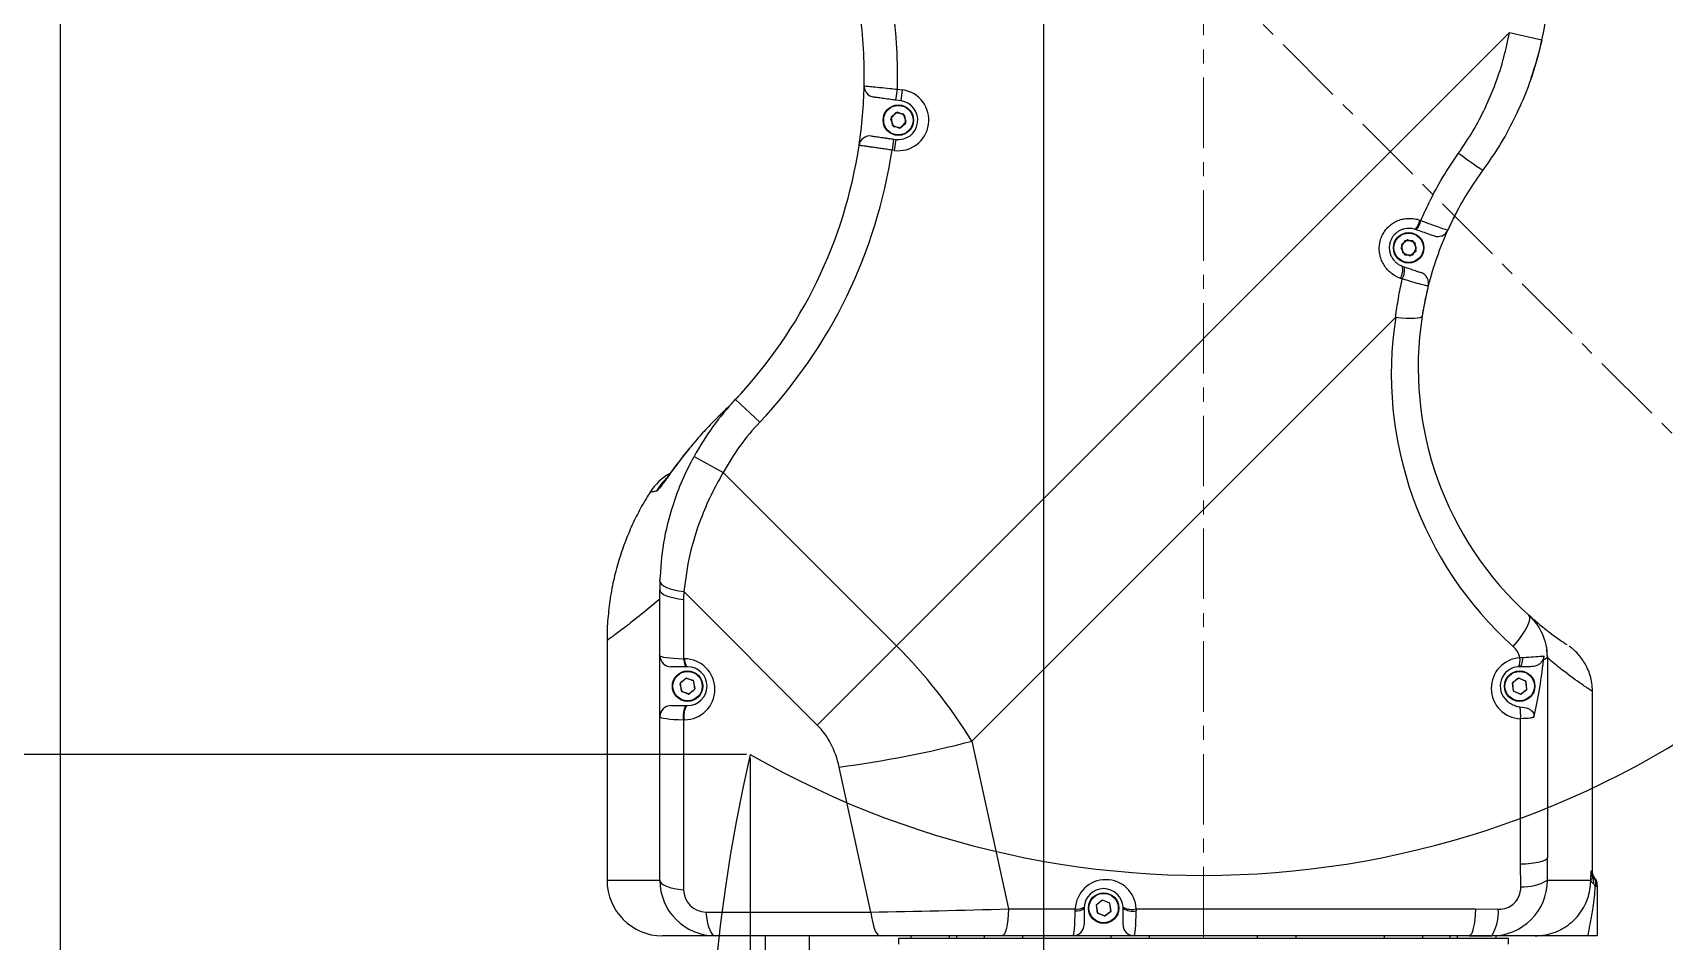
# Model space of a CAD drawing. Header units: inches. Extents: x 205 to 4949, y 179 to 2281.
# Drawn here: x 911.4 to 1205.6, y 1180 to 1343.8 of the extents above; entities that cross this region are included whole.
import ezdxf

# ---------------------------------------------------------------- set-up
doc = ezdxf.new("R2010")
doc.units = ezdxf.units.IN
doc.header["$MEASUREMENT"] = 0
doc.linetypes.add('CENTERX2', pattern=[20.32, 12.7, -2.54, 2.54, -2.54])
for name, color, linetype in [('C1角度', 7, 'Continuous'), ('C3弧长', 7, 'Continuous'), ('C7线性', 7, 'Continuous')]:
    doc.layers.add(name, color=color, linetype=linetype)
doc.styles.get("Standard").update_dxf_attribs({"font": ''})
doc.styles.get('Standard').set_extended_font_data('SimSun')
doc.dimstyles.new('ISO-25', dxfattribs={"dimtxt": 2.5, "dimasz": 2.5, "dimexe": 1.25, "dimexo": 0.625, "dimtad": 1, "dimtxsty": 'Standard', "dimcen": 2.5, "dimadec": 0, "dimazin": 0, "dimtfac": 1, "dimtmove": 0, "dimatfit": 3, "dimfxl": 1, "dimarcsym": 0})

# ---------------------------------------------------------------- blocks, each defined once
blk = doc.blocks.new('*D13')
at = {"layer": 'C1角度', "color": 0, "lineweight": -2}
blk.add_arc((1122.5, 1355.99), 119.46, 329.4267, 75.5733, dxfattribs=at)
at = {"layer": 'C1角度', "color": 0}
for points in [[(1152.89, 1476.65), (1151.63, 1466.72), (1122.5, 1475.45)], [(1221.4, 1298.29), (1229.3, 1292.17), (1206.97, 1271.52)]]:
    blk.add_solid(points, dxfattribs=at)
at = {"layer": 'Defpoints', "color": 0}
for p in [(1122.5, 1651), (1206.97, 1440.46), (1122.5, 1355.99), (1122.5, 1355.99), (1331.1, 1147.39)]:
    blk.add_point(p, dxfattribs=at)
at = {"layer": 'C1角度', "color": 0, "insert": (1248.66, 1445.52), "char_height": 2.5, "attachment_point": 1, "rotation": 291.3333}
blk.add_mtext('\\fSimSun|b1|i0|c134|p2;\\H12x;135%%d', dxfattribs=at)
blk = doc.blocks.new('*D17')
at = {"layer": 'C7线性', "color": 0, "lineweight": -2}
for p, q in [((1123.12, 1355.99), (1812.77, 1355.99)), ((1811.52, 1325.99), (1811.52, 1018.48)), ((1043.12, 988.48), (1812.77, 988.48))]:
    blk.add_line(p, q, dxfattribs=at)
at = {"layer": 'C7线性', "color": 0}
for points in [[(1816.52, 1325.99), (1806.52, 1325.99), (1811.52, 1355.99)], [(1806.52, 1018.48), (1816.52, 1018.48), (1811.52, 988.48)]]:
    blk.add_solid(points, dxfattribs=at)
at = {"layer": 'Defpoints', "color": 0}
for p in [(1122.5, 1355.99), (1042.5, 988.48), (1811.52, 988.48)]:
    blk.add_point(p, dxfattribs=at)
at = {"layer": 'C7线性', "color": 0, "insert": (1780.9, 1172.23), "char_height": 2.5, "attachment_point": 2, "rotation": 90}
blk.add_mtext('\\fSimSun|b1|i0|c134|p2;\\H12x;367.5', dxfattribs=at)
blk = doc.blocks.new('*D20')
at = {"layer": 'C7线性', "color": 0, "lineweight": -2}
for p, q in [((530.79, 1381.08), (530.79, 558.38)), ((1122.5, 814.51), (1122.5, 558.38)), ((560.79, 559.63), (1092.5, 559.63))]:
    blk.add_line(p, q, dxfattribs=at)
at = {"layer": 'C7线性', "color": 0}
for points in [[(560.79, 564.63), (560.79, 554.63), (530.79, 559.63)], [(1092.5, 554.63), (1092.5, 564.63), (1122.5, 559.63)]]:
    blk.add_solid(points, dxfattribs=at)
at = {"layer": 'Defpoints', "color": 0}
for p in [(530.79, 1381.7), (1122.5, 815.13), (1122.5, 559.63)]:
    blk.add_point(p, dxfattribs=at)
at = {"layer": 'C7线性', "color": 0, "insert": (825.5, 590.25), "char_height": 2.5, "attachment_point": 2}
blk.add_mtext('\\fSimSun|b1|i0|c134|p2;\\H12x;591.6', dxfattribs=at)
blk = doc.blocks.new('*D21')
at = {"layer": 'C7线性', "color": 0, "lineweight": -2}
for p, q in [((1715.33, 1355.37), (1715.33, 558.38)), ((1122.5, 814.51), (1122.5, 558.38)), ((1685.33, 559.63), (1152.5, 559.63))]:
    blk.add_line(p, q, dxfattribs=at)
at = {"layer": 'C7线性', "color": 0}
for points in [[(1152.5, 564.63), (1152.5, 554.63), (1122.5, 559.63)], [(1685.33, 554.63), (1685.33, 564.63), (1715.33, 559.63)]]:
    blk.add_solid(points, dxfattribs=at)
at = {"layer": 'Defpoints', "color": 0}
for p in [(1715.33, 1355.99), (1122.5, 815.13), (1122.5, 559.63)]:
    blk.add_point(p, dxfattribs=at)
at = {"layer": 'C7线性', "color": 0, "insert": (1389.61, 590.25), "char_height": 2.5, "attachment_point": 2}
blk.add_mtext('\\fSimSun|b1|i0|c134|p2;\\H12x;592.8', dxfattribs=at)
blk = doc.blocks.new('*D23')
at = {"layer": 'C7线性', "color": 0, "lineweight": -2}
for p, q in [((1121.87, 1355.99), (373.76, 1355.99)), ((375.01, 1325.99), (375.01, 879.57)), ((1330.48, 849.57), (373.76, 849.57))]:
    blk.add_line(p, q, dxfattribs=at)
at = {"layer": 'C7线性', "color": 0}
for points in [[(380.01, 1325.99), (370.01, 1325.99), (375.01, 1355.99)], [(370.01, 879.57), (380.01, 879.57), (375.01, 849.57)]]:
    blk.add_solid(points, dxfattribs=at)
at = {"layer": 'Defpoints', "color": 0}
for p in [(1122.5, 1355.99), (375.01, 849.57), (1331.1, 849.57)]:
    blk.add_point(p, dxfattribs=at)
at = {"layer": 'C7线性', "color": 0, "insert": (344.38, 1102.78), "char_height": 2.5, "attachment_point": 2, "rotation": 90}
blk.add_mtext('\\fSimSun|b1|i0|c134|p2;\\H12x;506.4', dxfattribs=at)
blk = doc.blocks.new('*D25')
at = {"layer": 'C7线性', "color": 0, "lineweight": -2}
for p, q in [((916.36, 1665.67), (916.36, 667.33)), ((1122.5, 814.51), (1122.5, 667.33)), ((946.36, 668.58), (1092.5, 668.58))]:
    blk.add_line(p, q, dxfattribs=at)
at = {"layer": 'C7线性', "color": 0}
for points in [[(946.36, 673.58), (946.36, 663.58), (916.36, 668.58)], [(1092.5, 663.58), (1092.5, 673.58), (1122.5, 668.58)]]:
    blk.add_solid(points, dxfattribs=at)
at = {"layer": 'Defpoints', "color": 0}
for p in [(916.36, 1666.3), (1122.5, 815.13), (1122.5, 668.58)]:
    blk.add_point(p, dxfattribs=at)
at = {"layer": 'C7线性', "color": 0, "insert": (1013.54, 699.21), "char_height": 2.5, "attachment_point": 2}
blk.add_mtext('\\fSimSun|b1|i0|c134|p2;\\H12x;206.1', dxfattribs=at)
blk = doc.blocks.new('*D27')
at = {"layer": 'C7线性', "color": 0, "lineweight": -2}
for p, q in [((1121.87, 1355.99), (499.72, 1355.99)), ((500.97, 1325.99), (500.97, 1243.69)), ((1040.13, 1213.69), (499.72, 1213.69))]:
    blk.add_line(p, q, dxfattribs=at)
at = {"layer": 'C7线性', "color": 0}
for points in [[(505.97, 1325.99), (495.97, 1325.99), (500.97, 1355.99)], [(495.97, 1243.69), (505.97, 1243.69), (500.97, 1213.69)]]:
    blk.add_solid(points, dxfattribs=at)
at = {"layer": 'Defpoints', "color": 0}
for p in [(1122.5, 1355.99), (500.97, 1213.69), (1040.76, 1213.69)]:
    blk.add_point(p, dxfattribs=at)
at = {"layer": 'C7线性', "color": 0, "insert": (470.34, 1284.84), "char_height": 2.5, "attachment_point": 2, "rotation": 90}
blk.add_mtext('\\fSimSun|b1|i0|c134|p2;\\H12x;142.3', dxfattribs=at)
blk = doc.blocks.new('*D28')
at = {"layer": 'C7线性', "color": 0, "lineweight": -2}
for p, q in [((1093.64, 1516.92), (1093.64, 790.35)), ((1122.5, 814.51), (1122.5, 790.35)), ((1063.64, 791.6), (951.3, 791.6)), ((1093.64, 791.6), (1122.5, 791.6)), ((1152.5, 791.6), (1182.5, 791.6))]:
    blk.add_line(p, q, dxfattribs=at)
at = {"layer": 'C7线性', "color": 0}
for points in [[(1063.64, 786.6), (1063.64, 796.6), (1093.64, 791.6)], [(1152.5, 796.6), (1152.5, 786.6), (1122.5, 791.6)]]:
    blk.add_solid(points, dxfattribs=at)
at = {"layer": 'Defpoints', "color": 0}
for p in [(1093.64, 1517.54), (1122.5, 815.13), (1122.5, 791.6)]:
    blk.add_point(p, dxfattribs=at)
at = {"layer": 'C7线性', "color": 0, "insert": (992.47, 822.22), "char_height": 2.5, "attachment_point": 2}
blk.add_mtext('\\fSimSun|b1|i0|c134|p2;\\H12x;28.9', dxfattribs=at)
blk = doc.blocks.new('*D29')
at = {"layer": 'C7线性', "color": 0, "lineweight": -2}
for p, q in [((1040.76, 1213.06), (1040.76, 723.56)), ((1122.5, 814.51), (1122.5, 723.56)), ((1070.76, 724.81), (1092.5, 724.81)), ((1122.5, 724.81), (1241.1, 724.81))]:
    blk.add_line(p, q, dxfattribs=at)
at = {"layer": 'C7线性', "color": 0}
for points in [[(1070.76, 729.81), (1070.76, 719.81), (1040.76, 724.81)], [(1092.5, 719.81), (1092.5, 729.81), (1122.5, 724.81)]]:
    blk.add_solid(points, dxfattribs=at)
at = {"layer": 'Defpoints', "color": 0}
for p in [(1040.76, 1213.69), (1122.5, 815.13), (1122.5, 724.81)]:
    blk.add_point(p, dxfattribs=at)
at = {"layer": 'C7线性', "color": 0, "insert": (1199.84, 755.44), "char_height": 2.5, "attachment_point": 2}
blk.add_mtext('\\fSimSun|b1|i0|c134|p2;\\H12x;81.7', dxfattribs=at)
blk = doc.blocks.new('*D32')
at = {"layer": 'C7线性', "color": 0, "lineweight": -2}
for p, q in [((1121.87, 1355.99), (449.72, 1355.99)), ((450.97, 1116.19), (450.97, 1325.99)), ((864.99, 1086.19), (449.72, 1086.19))]:
    blk.add_line(p, q, dxfattribs=at)
at = {"layer": 'C7线性', "color": 0}
for points in [[(455.97, 1325.99), (445.97, 1325.99), (450.97, 1355.99)], [(445.97, 1116.19), (455.97, 1116.19), (450.97, 1086.19)]]:
    blk.add_solid(points, dxfattribs=at)
at = {"layer": 'Defpoints', "color": 0}
for p in [(450.97, 1355.99), (1122.5, 1355.99), (865.61, 1086.19)]:
    blk.add_point(p, dxfattribs=at)
at = {"layer": 'C7线性', "color": 0, "insert": (420.34, 1221.09), "char_height": 2.5, "attachment_point": 2, "rotation": 90}
blk.add_mtext('\\fSimSun|b1|i0|c134|p2;\\H12x;269.8', dxfattribs=at)

msp = doc.modelspace()

# ---------------------------------------------------------------- linework, layer by layer
at = {"color": 7, "linetype": 'CENTERX2', "lineweight": 18}
for q in [(1331.1029, 1147.387), (1122.4984, 815.1323)]:
    msp.add_line((1122.4984, 1355.9914), q, dxfattribs=at)
at = {"color": 7, "linetype": 'Continuous', "lineweight": 25}
for p, q in [((1067.153, 1233.2587), (1177.6626, 1343.7683)), ((1177.6626, 1343.7683), (1183.5208, 1342.4703)), ((1067.0397, 1331.5891), (1067.3181, 1333.5697)), ((1067.3181, 1333.5697), (1068.2618, 1333.4371)), ((1067.9835, 1331.4564), (1068.2618, 1333.4371)), ((1067.9835, 1331.4564), (1067.0397, 1331.5891)), ((1066.9849, 1329.3312), (1066.0794, 1328.2179)), ((1066.0794, 1328.2179), (1066.5908, 1326.8771)), ((1067.3096, 1329.4132), (1066.1707, 1328.5401)), ((1066.1707, 1328.5401), (1066.3575, 1327.1172)), ((1066.3575, 1327.1172), (1067.6831, 1326.5675)), ((1066.5908, 1326.8771), (1068.0078, 1326.6495)), ((1068.4018, 1329.1037), (1066.9849, 1329.3312)), ((1068.6352, 1328.8635), (1067.3096, 1329.4132)), ((1067.6831, 1326.5675), (1068.8219, 1327.4407)), ((1068.0078, 1326.6495), (1068.9132, 1327.7628)), ((1068.9132, 1327.7628), (1068.4018, 1329.1037)), ((1068.8219, 1327.4407), (1068.6352, 1328.8635)), ((1066.6314, 1324.5774), (1066.353, 1322.5968)), ((1066.6314, 1324.5774), (1067.0092, 1324.5243)), ((1067.0092, 1324.5243), (1066.7309, 1322.5437)), ((1066.7309, 1322.5437), (1066.353, 1322.5968)), ((1161.5111, 1309.9695), (1161.7135, 1309.8975)), ((1158.7823, 1306.2323), (1158.0648, 1304.9895)), ((1159.3131, 1306.4123), (1158.1742, 1305.5392)), ((1160.2174, 1306.2323), (1158.7823, 1306.2323)), ((1160.6387, 1305.8627), (1159.3131, 1306.4123)), ((1160.9349, 1304.9895), (1160.2174, 1306.2323)), ((1160.8383, 1308.2305), (1160.6394, 1308.2989)), ((1158.0648, 1304.9895), (1158.7823, 1303.7467)), ((1158.1742, 1305.5392), (1158.361, 1304.1163)), ((1158.361, 1304.1163), (1159.6866, 1303.5666)), ((1158.7823, 1303.7467), (1160.2174, 1303.7467)), ((1159.6866, 1303.5666), (1160.8254, 1304.4398)), ((1160.2174, 1303.7467), (1160.9349, 1304.9895)), ((1160.8254, 1304.4398), (1160.6387, 1305.8627)), ((1158.3603, 1301.6801), (1158.6788, 1301.5704)), ((1158.3412, 1299.3658), (1158.0172, 1299.4809)), ((1157.1548, 1292.4673), (1080.7375, 1216.05)), ((1038.1453, 1277.6747), (1042.5075, 1273.5547)), ((1030.6533, 1267.382), (1035.9145, 1264.4972)), ((1035.9145, 1264.4972), (1067.153, 1233.2587)), ((1024.4947, 1231.4867), (1024.4947, 1243.3414)), ((1028.7799, 1241.6263), (1028.7799, 1230.915)), ((1052.8609, 1218.9666), (1028.8021, 1243.0253)), ((1014.9681, 1234.2879), (1014.9681, 1190.9852)), ((1067.153, 1233.2587), (1052.8609, 1218.9666)), ((1024.4947, 1220.4863), (1024.4947, 1231.4867)), ((1028.7799, 1230.915), (1028.9232, 1230.915)), ((1183.848, 1231.4267), (1183.8021, 1230.7588)), ((1184.5008, 1231.1027), (1184.3819, 1232.5031)), ((1184.5008, 1231.3099), (1184.5008, 1195.0853)), ((1029.3516, 1229.4866), (1026.4948, 1229.4866)), ((1029.1584, 1227.3815), (1028.1185, 1226.3926)), ((1029.3082, 1227.4093), (1028.1693, 1226.5362)), ((1030.5348, 1226.9754), (1029.1584, 1227.3815)), ((1030.6338, 1226.8596), (1029.3082, 1227.4093)), ((1029.4949, 1229.4866), (1029.3516, 1229.4866)), ((1030.8713, 1225.5804), (1030.5348, 1226.9754)), ((1030.8205, 1225.4368), (1030.6338, 1226.8596)), ((1179.3139, 1227.4093), (1178.175, 1226.5362)), ((1179.3732, 1227.4159), (1178.199, 1226.5909)), ((1180.6395, 1226.8596), (1179.3139, 1227.4093)), ((1180.6748, 1226.8115), (1179.3732, 1227.4159)), ((1180.8262, 1225.4368), (1180.6395, 1226.8596)), ((1180.8022, 1225.3821), (1180.6748, 1226.8115)), ((1028.1185, 1226.3926), (1028.455, 1224.9975)), ((1028.1693, 1226.5362), (1028.3561, 1225.1133)), ((1028.3561, 1225.1133), (1029.6817, 1224.5636)), ((1028.455, 1224.9975), (1029.8314, 1224.5914)), ((1029.6817, 1224.5636), (1030.8205, 1225.4368)), ((1029.8314, 1224.5914), (1030.8713, 1225.5804)), ((1178.175, 1226.5362), (1178.3618, 1225.1133)), ((1178.199, 1226.5909), (1178.3264, 1225.1615)), ((1178.3264, 1225.1615), (1179.628, 1224.5571)), ((1178.3618, 1225.1133), (1179.6874, 1224.5636)), ((1179.628, 1224.5571), (1180.8022, 1225.3821)), ((1179.6874, 1224.5636), (1180.8262, 1225.4368)), ((1192.6313, 1192.6405), (1192.6313, 1225.0656)), ((1026.4948, 1222.4864), (1029.3516, 1222.4864)), ((1029.3516, 1222.4864), (1029.4949, 1222.4864)), ((1024.4947, 1190.9852), (1024.4947, 1220.4863)), ((1028.7799, 1219.9146), (1028.7799, 1189.2701)), ((1028.9232, 1219.9146), (1028.7799, 1219.9146)), ((1179.6553, 1193.9305), (1179.6553, 1220.1062)), ((1080.7375, 1216.05), (1087.3711, 1185.8303)), ((1062.5542, 1185.27), (1056.8226, 1211.3808)), ((1184.5008, 1190.9852), (1184.5008, 1195.0853)), ((1179.7132, 1189.8304), (1179.6553, 1193.9305)), ((1184.5008, 1190.9852), (1192.3187, 1190.9852)), ((1192.9716, 1191.4024), (1192.979, 1191.3947)), ((1193.1398, 1189.8798), (1193.1304, 1189.8969)), ((1087.3711, 1185.8303), (1099.3873, 1185.8303)), ((1099.3773, 1185.485), (1099.3873, 1185.8303)), ((1101.0007, 1186.1315), (1100.9976, 1185.985)), ((1100.9976, 1185.985), (1100.9976, 1182.9849)), ((1104.2927, 1187.4053), (1103.1652, 1186.5176)), ((1103.1652, 1186.5176), (1103.3702, 1185.0973)), ((1104.311, 1187.4078), (1103.1722, 1186.5347)), ((1103.1722, 1186.5347), (1103.3589, 1185.1118)), ((1105.6253, 1186.8727), (1104.2927, 1187.4053)), ((1105.6366, 1186.8581), (1104.311, 1187.4078)), ((1105.8303, 1185.4523), (1105.6253, 1186.8727)), ((1105.8234, 1185.4353), (1105.6366, 1186.8581)), ((1107.9979, 1185.985), (1107.9948, 1186.1315)), ((1107.9979, 1182.9849), (1107.9979, 1185.985)), ((1110.3781, 1185.8303), (1110.3778, 1185.485)), ((1110.3781, 1185.8303), (1171.555, 1185.8303)), ((1032.78, 1185.27), (1062.5542, 1185.27)), ((1103.3589, 1185.1118), (1104.6845, 1184.5621)), ((1103.3702, 1185.0973), (1104.7028, 1184.5646)), ((1104.6845, 1184.5621), (1105.8234, 1185.4353)), ((1104.7028, 1184.5646), (1105.8303, 1185.4523)), ((1034.4951, 1180.9848), (1024.9685, 1180.9848)), ((1064.2693, 1180.9848), (1034.4951, 1180.9848)), ((1043.4954, 1180.9848), (1043.4954, 1173.9845)), ((1051.4957, 1173.9845), (1051.4957, 1180.9848)), ((1086.2164, 1180.9848), (1064.2693, 1180.9848)), ((1067.4963, 1180.4848), (1067.4963, 1179.4847)), ((1108.2629, 1180.4848), (1067.4963, 1180.4848)), ((1069.7342, 1180.9848), (1069.7342, 1180.4848)), ((1076.7345, 1180.4848), (1076.7345, 1180.9848)), ((1077.9967, 1180.9848), (1077.9967, 1180.4848)), ((1082.9345, 1180.9848), (1082.9345, 1180.4848)), ((1098.9975, 1180.9848), (1086.2164, 1180.9848)), ((1089.9348, 1180.4848), (1089.9348, 1180.9848)), ((1109.998, 1180.9848), (1098.9975, 1180.9848)), ((1105.798, 1180.9848), (1105.798, 1180.4848)), ((1112.7983, 1180.4848), (1112.7983, 1180.9848)), ((1132.1986, 1180.9848), (1132.1986, 1180.4848))]:
    msp.add_line(p, q, dxfattribs=at)
at = {"linetype": 'Continuous', "lineweight": 25}
for p, q in [((1014.9681, 1190.9852), (1024.4947, 1190.9852)), ((1171.555, 1185.8303), (1175.6552, 1185.7724)), ((1177.5005, 1180.4848), (1108.2629, 1180.4848)), ((1170.4003, 1180.9848), (1109.998, 1180.9848)), ((1139.1988, 1180.4848), (1139.1988, 1180.9848)), ((1155.0621, 1180.9848), (1155.0621, 1180.4848)), ((1162.0624, 1180.4848), (1162.0624, 1180.9848)), ((1167.0001, 1180.4848), (1167.0001, 1180.9848)), ((1168.2624, 1180.9848), (1168.2624, 1180.4848)), ((1170.4003, 1180.9848), (1174.5004, 1180.9848)), ((1174.2553, 1180.9848), (1170.4003, 1180.9848)), ((1182.2998, 1180.9848), (1174.5004, 1180.9848)), ((1175.2627, 1180.4848), (1175.2627, 1180.9848)), ((1177.5005, 1179.4847), (1177.5005, 1180.4848))]:
    msp.add_line(p, q, dxfattribs=at)
at = {"color": 7, "linetype": 'Continuous', "lineweight": 25, "flags": 128}
for points in [[(1167.9836, 1311.1389), (1167.9669, 1311.1068), (1166.5473, 1308.1829)], [(1163.0363, 1298.1329), (1163.034, 1298.1237), (1162.1696, 1294.1281)], [(1157.1548, 1292.4673), (1158.1148, 1292.3682), (1159.0148, 1292.3047), (1159.8292, 1292.2786), (1160.535, 1292.2905), (1161.1121, 1292.3403), (1161.5442, 1292.4264), (1161.8189, 1292.5465), (1161.9286, 1292.697)], [(1162.097, 1293.7187), (1162.074, 1293.5853), (1161.9286, 1292.697)], [(1024.52, 1244.9312), (1024.5885, 1244.6332), (1024.8109, 1244.338), (1025.1815, 1244.0533), (1025.6906, 1243.7864), (1026.3251, 1243.5443), (1027.0684, 1243.3333), (1027.9013, 1243.1588), (1028.8021, 1243.0253)], [(1024.4947, 1243.3414), (1024.5715, 1243.056), (1024.7997, 1242.778), (1025.1737, 1242.5144), (1025.6838, 1242.2719), (1026.317, 1242.0568), (1027.0571, 1241.8746), (1027.8851, 1241.7298), (1028.7799, 1241.6263)], [(1178.3245, 1233.1344), (1179.0938, 1234.0338), (1179.7878, 1234.9431), (1180.3792, 1235.8268), (1180.845, 1236.6503), (1181.1669, 1237.3813), (1181.3322, 1237.9913), (1181.3345, 1238.4563), (1181.1737, 1238.7581)], [(1028.7799, 1230.915), (1028.8144, 1230.6168), (1028.8626, 1230.3408), (1028.9234, 1230.0941), (1028.9951, 1229.883), (1029.0759, 1229.713), (1029.1638, 1229.5883), (1029.2565, 1229.5122), (1029.3516, 1229.4866)], [(1028.9232, 1230.915), (1028.9577, 1230.6168), (1029.006, 1230.3408), (1029.0667, 1230.0941), (1029.1384, 1229.883), (1029.2192, 1229.713), (1029.3071, 1229.5883), (1029.3998, 1229.5122), (1029.4949, 1229.4866)], [(1180.0474, 1231.1451), (1180.0226, 1230.8074), (1179.9818, 1230.4904), (1179.9264, 1230.2038), (1179.8579, 1229.9564), (1179.7786, 1229.7557), (1179.6908, 1229.6077), (1179.5972, 1229.5171), (1179.5006, 1229.4866)], [(1028.7799, 1219.9146), (1028.756, 1220.3718), (1028.7641, 1220.8351), (1028.8039, 1221.2796), (1028.8732, 1221.6815), (1028.9683, 1222.0189), (1029.084, 1222.2738), (1029.2141, 1222.4325), (1029.3516, 1222.4864)], [(1028.9232, 1219.9146), (1028.8993, 1220.3718), (1028.9075, 1220.8351), (1028.9473, 1221.2796), (1029.0166, 1221.6815), (1029.1116, 1222.0189), (1029.2273, 1222.2738), (1029.3574, 1222.4325), (1029.4949, 1222.4864)], [(1179.6553, 1193.9305), (1180.6468, 1193.9864), (1181.5749, 1194.0747), (1182.4121, 1194.1929), (1183.1337, 1194.3375), (1183.7183, 1194.5042), (1184.1487, 1194.6881), (1184.4121, 1194.8837), (1184.5008, 1195.0853)], [(1024.4947, 1190.9852), (1024.5715, 1190.6998), (1024.7997, 1190.4218), (1025.1737, 1190.1582), (1025.6838, 1189.9157), (1026.317, 1189.7006), (1027.0571, 1189.5183), (1027.8851, 1189.3736), (1028.7799, 1189.2701)], [(1193.5011, 1190.0473), (1193.4953, 1190.025), (1193.4779, 1190.0029), (1193.449, 1189.981), (1193.4087, 1189.9595), (1193.3573, 1189.9385), (1193.2951, 1189.9182), (1193.2225, 1189.8985), (1193.1398, 1189.8798)], [(1087.3711, 1185.8303), (1087.3153, 1184.8387), (1087.2269, 1183.9107), (1087.1087, 1183.0735), (1086.9641, 1182.3519), (1086.7974, 1181.7673), (1086.6136, 1181.3369), (1086.418, 1181.0735), (1086.2164, 1180.9848)], [(1032.78, 1185.27), (1032.8835, 1184.3752), (1033.0283, 1183.5472), (1033.2105, 1182.8071), (1033.4256, 1182.1739), (1033.6681, 1181.6638), (1033.9317, 1181.2898), (1034.2098, 1181.0615), (1034.4951, 1180.9848)], [(1062.5542, 1185.27), (1062.6577, 1184.3752), (1062.8024, 1183.5472), (1062.9847, 1182.8071), (1063.1998, 1182.1739), (1063.4423, 1181.6638), (1063.7059, 1181.2898), (1063.9839, 1181.0615), (1064.2693, 1180.9848)]]:
    msp.add_lwpolyline(points, dxfattribs=at)
at = {"linetype": 'Continuous', "lineweight": 25, "flags": 128}
msp.add_lwpolyline([(1171.555, 1185.8303), (1171.4992, 1184.8387), (1171.4108, 1183.9107), (1171.2926, 1183.0735), (1171.148, 1182.3519), (1170.9813, 1181.7673), (1170.7975, 1181.3369), (1170.6019, 1181.0735), (1170.4003, 1180.9848)], dxfattribs=at)
at = {"color": 7, "linetype": 'Continuous', "lineweight": 25}
for centre, radius in [((1067.4963, 1327.9904), 2.7501), ((1067.4963, 1327.9904), 2.6501), ((1159.4998, 1304.9895), 2.7501), ((1159.4998, 1304.9895), 2.6501), ((1029.4949, 1225.9865), 2.7501), ((1029.4949, 1225.9865), 2.6501), ((1179.5006, 1225.9865), 2.7501), ((1179.5006, 1225.9865), 2.6501), ((1104.4978, 1185.985), 2.7501), ((1104.4978, 1185.985), 2.6501)]:
    msp.add_circle(centre, radius, dxfattribs=at)
at = {"color": 3, "linetype": 'CENTERX2', "lineweight": 18}
msp.add_arc((1122.4984, 1355.9914), 295.0112, 315, 175, dxfattribs=at)
at = {"linetype": 'Continuous', "lineweight": 25}
for centre, radius, start, end in [((1122.4984, 1355.9914), 62.5024, 347.506412, 25.771383), ((1032.5252, 1256.1753), 9.9553, 136.345307, 150.063067), ((1174.5004, 1190.9852), 10.0004, 270, 0), ((1166.8622, 1185.3601), 8.8026, 330.194812, 2.684163)]:
    msp.add_arc(centre, radius, start, end, dxfattribs=at)
at = {"color": 7, "linetype": 'Continuous', "lineweight": 25}
for centre, radius, start, end in [((976.3482, 1336.0413), 85.0032, 358.741294, 7.773081), ((976.3482, 1336.0413), 91.0035, 358.443688, 7.773081), ((1122.4984, 1355.9914), 62.5024, 340.991958, 347.506412), ((976.3482, 1336.0413), 85.0032, 351.48145, 358.741294), ((1063.3305, 1334.1301), 2.0001, 178.741294, 262), ((1067.4963, 1327.9904), 5.5002, 262, 82), ((1067.4963, 1327.9904), 3.5001, 262, 82), ((1062.3917, 1323.1535), 2.0001, 82, 171.48145), ((976.3482, 1336.0413), 85.0032, 316.635291, 351.48145), ((976.3482, 1336.0413), 91.0035, 316.635291, 351.504244), ((1214.5822, 1382.6753), 76.1426, 232.754783, 236.776588), ((1158.108, 1310.6826), 3.4771, 316.720834, 348.163901), ((1158.3591, 1310.5952), 3.4261, 316.352723, 348.250526), ((1221.2135, 1283.4468), 60.0023, 155.653607, 165.83247), ((1164.7251, 1309.0074), 2.0001, 251, 335.653607), ((1155.2232, 1301.0432), 3.2011, 330.787794, 11.475184), ((1155.5855, 1300.916), 3.1617, 330.6396, 11.945515), ((1161.097, 1298.6224), 2.0001, 345.83247, 71), ((1222.3683, 1282.2921), 66.0025, 171.131673, 228.140595), ((1221.2135, 1283.4468), 60.0023, 171.131673, 228.140595), ((1074.4966, 1243.3414), 50.0019, 136.635291, 151.262665), ((1074.4966, 1243.3414), 44.0017, 136.635291, 151.262665), ((1031.1598, 1255.573), 10.0004, 118.978043, 147.582949), ((1074.4966, 1243.3414), 50.0019, 178.178009, 180), ((1072.7816, 1241.6263), 44.0017, 178.178009, 180), ((1174.5004, 1231.3099), 10.0004, 0, 48.140595), ((1175.6552, 1230.1552), 4.0002, 13.532161, 48.140595), ((1026.4948, 1231.4867), 2.0001, 180, 270), ((1028.9232, 1225.4148), 5.5002, 270, 90), ((1179.8855, 1225.6016), 5.5002, 93.557172, 267.601214), ((1177.288, 1230.6297), 2.303, 330.050124, 11.560536), ((1183.6786, 1231.6338), 0.8837, 278.033395, 338.497364), ((1029.4949, 1225.9865), 3.5001, 270, 90), ((1179.5006, 1225.9865), 3.5001, 93.557172, 230.049796), ((1026.4948, 1220.4863), 2.0001, 90, 180), ((1173.3184, 1220.8252), 6.3776, 353.52687, 12.902588), ((1028.776, 1418.6092), 209.1178, 277.707645, 284.387564), ((1193.9891, 1192.379), 1.5987, 181.678352, 217.481223), ((1194.4563, 1192.7412), 1.9991, 179.964219, 222.041475), ((1024.9685, 1190.9852), 10.0004, 180, 270), ((1034.4951, 1190.9852), 10.0004, 180, 270), ((1032.78, 1189.2701), 4.0002, 180, 270), ((1104.8827, 1185.6001), 5.5002, 2.398786, 177.601214), ((1104.4978, 1185.985), 3.5001, 2.398786, 177.601214), ((1180.1255, 1198.6233), 8.8026, 267.315837, 299.805188), ((1190.8473, 1190.6797), 2.0091, 351.335691, 21.198191), ((1191.8226, 1190.5201), 1.4487, 334.519536, 37.521008), ((1191.8318, 1190.5069), 1.4506, 334.384111, 37.732847), ((1191.5015, 1190.0473), 1.9996, 0.000633, 42.362867), ((1191.5011, 1190.1448), 2.0001, 359.999967, 38.536878), ((1099.6855, 1187.3615), 1.9017, 260.673268, 313.627136), ((1099.8037, 1188.0716), 2.2797, 259.475891, 301.673425), ((1109.5852, 1189.1362), 3.3996, 242.107579, 283.486284), ((1109.725, 1188.2916), 2.8816, 233.176116, 283.092945), ((1098.9975, 1182.9849), 2.0001, 270, 0), ((1109.998, 1182.9849), 2.0001, 180, 270)]:
    msp.add_arc(centre, radius, start, end, dxfattribs=at)
for centre, major_axis, ratio, start_param, end_param in [((1019.1512, 1185.2568), (56.5707, -56.5707), 0.84852814, 1.29515353, 1.57079633), ((1030.4949, 1231.4867), (6.0002, 0), 0.099425, 3.14159265, 4.42251551), ((1178.5006, 1245.0872), (0, -30.5953), 0.19611614, 0.62846141, 1.08340955), ((1030.4949, 1220.4863), (6.0002, 0), 0.099425, 3.14159265, 4.42251551), ((1004.8591, 1170.9647), (48.0018, 48.0018), 0.44194174, 6.00754251, 6.28318531), ((1079.6071, 1186.985), (50.9109, 1.2794), 0.02680829, 4.37015675, 4.86481469), ((1098.9975, 1186.985), (0, 6.0002), 0.06537205, 3.14159265, 4.45970873), ((1109.998, 1186.985), (0, 6.0002), 0.06537205, 3.14159265, 4.45970873)]:
    msp.add_ellipse(centre, major_axis=major_axis, ratio=ratio, start_param=start_param, end_param=end_param, dxfattribs=at)
for points, knots in [([(1168.4986, 1322.0617), (1169.3783, 1323.3593), (1171.1447, 1325.9649), (1173.3621, 1330.1919), (1175.2363, 1334.6453), (1176.7073, 1339.1925), (1177.3518, 1342.2795), (1177.6626, 1343.7683)], [0, 0, 0, 0, 0.19792879, 0.3974454, 0.60188436, 0.80799109, 1, 1, 1, 1]), ([(1183.5208, 1342.4703), (1183.1275, 1340.8704), (1182.323, 1337.5972), (1180.6054, 1332.7827), (1178.4657, 1328.0101), (1175.92, 1323.362), (1173.8847, 1320.4435), (1172.8633, 1318.9789)], [0, 0, 0, 0, 0.19014968, 0.38903536, 0.58930273, 0.79390152, 1, 1, 1, 1]), ([(1061.3309, 1334.174), (1061.3964, 1334.1676), (1061.5274, 1334.1546), (1062.5485, 1334.0531), (1064.0539, 1333.9021), (1065.74, 1333.7314), (1066.864, 1333.6162), (1067.3181, 1333.5697)], [0, 0, 0, 0, 0.21326599, 0.42633671, 0.63983024, 0.85449479, 1, 1, 1, 1]), ([(1067.0397, 1331.5891), (1066.7373, 1331.6316), (1065.9889, 1331.7368), (1064.8664, 1331.8945), (1063.8636, 1332.0354), (1063.1832, 1332.1311), (1063.0958, 1332.1434), (1063.0521, 1332.1495)], [0, 0, 0, 0, 0.14574666, 0.36068628, 0.57423539, 0.78710587, 1, 1, 1, 1]), ([(1062.67, 1325.1341), (1062.6747, 1325.1335), (1062.684, 1325.1322), (1062.7715, 1325.1199), (1062.9485, 1325.095), (1063.253, 1325.0522), (1063.6562, 1324.9955), (1064.14, 1324.9275), (1064.6992, 1324.849), (1065.3079, 1324.7634), (1065.9599, 1324.6718), (1066.4055, 1324.6092), (1066.6314, 1324.5774)], [0, 0, 0, 0, 0.07004353, 0.14095159, 0.24679401, 0.35570612, 0.46155244, 0.57046857, 0.6763166, 0.78523436, 0.89108239, 1, 1, 1, 1]), ([(1066.353, 1322.5968), (1066.0239, 1322.644), (1065.356, 1322.7399), (1064.3866, 1322.879), (1063.4645, 1323.0114), (1062.6324, 1323.1309), (1061.8988, 1323.2363), (1061.2978, 1323.3227), (1060.8349, 1323.3892), (1060.5682, 1323.4276), (1060.4349, 1323.4467), (1060.4208, 1323.4488), (1060.4137, 1323.4498)], [0, 0, 0, 0, 0.10584697, 0.2147636, 0.32061099, 0.42952813, 0.53537457, 0.64429077, 0.75013405, 0.85904692, 0.92909121, 1, 1, 1, 1]), ([(1161.7135, 1309.8975), (1162.1936, 1310.9888), (1163.3671, 1313.6559), (1165.5783, 1317.7606), (1167.5228, 1320.6246), (1168.4986, 1322.0617)], [0, 0, 0, 0, 0.25649423, 0.62690201, 1, 1, 1, 1]), ([(1172.8633, 1318.9789), (1171.9681, 1317.6995), (1170.172, 1315.1327), (1168.1096, 1311.4916), (1166.9935, 1309.128), (1166.5473, 1308.1829)], [0, 0, 0, 0, 0.37357439, 0.74952009, 1, 1, 1, 1]), ([(1158.0172, 1299.4809), (1157.723, 1299.6018), (1157.1265, 1299.8469), (1156.3283, 1300.3956), (1155.6193, 1301.0668), (1155.0392, 1301.8425), (1154.593, 1302.7109), (1154.3042, 1303.6263), (1154.1733, 1304.5811), (1154.205, 1305.5238), (1154.3973, 1306.4514), (1154.7383, 1307.3163), (1155.2256, 1308.1151), (1155.8341, 1308.8091), (1156.5591, 1309.3937), (1157.3661, 1309.8419), (1158.2466, 1310.1494), (1159.1616, 1310.3037), (1160.0987, 1310.3008), (1160.8857, 1310.1728), (1161.3476, 1310.0226), (1161.5111, 1309.9695)], [0, 0, 0, 0, 0.05516992, 0.11186854, 0.16714347, 0.2239625, 0.27861132, 0.33483255, 0.38819823, 0.4431354, 0.49539551, 0.54922881, 0.60088172, 0.65411252, 0.70566812, 0.75879381, 0.81065628, 0.86405933, 0.91650183, 0.97044003, 1, 1, 1, 1]), ([(1161.7135, 1309.8975), (1162.3291, 1309.6675), (1163.5611, 1309.2072), (1165.0902, 1308.6514), (1166.1517, 1308.2819), (1166.5173, 1308.1736), (1166.5426, 1308.1814), (1166.5473, 1308.1829)], [0, 0, 0, 0, 0.23679723, 0.47385064, 0.7101512, 0.94578067, 1, 1, 1, 1]), ([(1160.6394, 1308.2989), (1160.537, 1308.3311), (1160.2531, 1308.4201), (1159.7598, 1308.4955), (1159.176, 1308.4912), (1158.5943, 1308.3874), (1158.0433, 1308.1902), (1157.5275, 1307.9008), (1157.071, 1307.5326), (1156.6785, 1307.0887), (1156.3678, 1306.5887), (1156.143, 1306.038), (1156.0144, 1305.4594), (1155.9851, 1304.8608), (1156.0576, 1304.2668), (1156.2322, 1303.6876), (1156.5024, 1303.1491), (1156.8631, 1302.6609), (1157.2989, 1302.2474), (1157.7996, 1301.9052), (1158.1717, 1301.7558), (1158.3603, 1301.6801)], [0, 0, 0, 0, 0.02944451, 0.08169055, 0.13543595, 0.18725991, 0.24060202, 0.2922825, 0.34549068, 0.3972777, 0.45060468, 0.50284063, 0.55664222, 0.6098033, 0.66456815, 0.71901182, 0.7750813, 0.830411, 0.88731908, 0.94290021, 1, 1, 1, 1]), ([(1164.0739, 1307.1163), (1164.0716, 1307.1171), (1164.0591, 1307.1214), (1163.82, 1307.2038), (1163.111, 1307.4479), (1162.0835, 1307.8017), (1161.2533, 1308.0875), (1160.8383, 1308.2305)], [0, 0, 0, 0, 0.05423325, 0.28980137, 0.52597286, 0.76300495, 1, 1, 1, 1]), ([(1158.6788, 1301.5704), (1159.1145, 1301.4204), (1159.9671, 1301.1268), (1160.9547, 1300.7867), (1161.6201, 1300.5576), (1161.7055, 1300.5282), (1161.7482, 1300.5135)], [0, 0, 0, 0, 0.25876113, 0.50635848, 0.75315851, 1, 1, 1, 1]), ([(1157.1548, 1292.4673), (1157.227, 1293.0431), (1157.3714, 1294.1951), (1157.6475, 1295.9218), (1157.964, 1297.647), (1158.2154, 1298.7927), (1158.3412, 1299.3658)], [0, 0, 0, 0, 0.249454803, 0.499127997, 0.749455341, 1, 1, 1, 1]), ([(1163.0363, 1298.1329), (1162.9648, 1298.1254), (1162.822, 1298.1103), (1161.7979, 1298.3553), (1160.2906, 1298.7718), (1159.0008, 1299.1648), (1158.3412, 1299.3658)], [0, 0, 0, 0, 0.2468009, 0.49337393, 0.74089348, 1, 1, 1, 1]), ([(1163.0363, 1298.1329), (1162.82, 1297.2318), (1162.3867, 1295.4273), (1162.0814, 1293.6079), (1161.9286, 1292.697)], [0, 0, 0, 0, 0.49932005, 1, 1, 1, 1]), ([(1035.2881, 1274.7907), (1035.9615, 1275.4442), (1037.1332, 1276.5813), (1038.722, 1278.2992), (1039.3977, 1279.0298)], [0, 0, 0, 0, 0.57472058, 1, 1, 1, 1]), ([(1035.2881, 1274.7907), (1034.9014, 1274.4128), (1034.1272, 1273.6563), (1033.0135, 1272.4947), (1031.9352, 1271.318), (1030.8518, 1270.0776), (1029.7734, 1268.7838), (1028.7076, 1267.4452), (1027.7046, 1266.1335), (1026.8861, 1265.0275), (1026.2341, 1264.1313), (1025.7217, 1263.4221), (1025.2527, 1262.7742), (1024.7818, 1262.1336), (1024.3461, 1261.5672), (1024.0823, 1261.2721), (1023.9516, 1261.1635), (1023.916, 1261.1502), (1023.8982, 1261.1435)], [0, 0, 0, 0, 0.067190315, 0.134521012, 0.202327243, 0.270321474, 0.347689794, 0.425458582, 0.504754627, 0.584745885, 0.636399255, 0.68835559, 0.741429876, 0.794980068, 0.869216378, 0.945423877, 0.972653192, 1, 1, 1, 1]), ([(1030.7276, 1269.9174), (1030.6269, 1269.8031), (1030.0098, 1269.1032), (1029.0447, 1267.8909), (1027.8731, 1266.3892), (1026.9432, 1265.1489), (1026.2365, 1264.195), (1025.7328, 1263.5196), (1025.4541, 1263.1521), (1025.3228, 1262.9931), (1025.3507, 1263.0254), (1025.3539, 1263.0291)], [0, 0, 0, 0, 0.03699143, 0.22646422, 0.39921865, 0.55510243, 0.69258832, 0.81048687, 0.90880578, 0.98945492, 1, 1, 1, 1]), ([(1024.52, 1244.9312), (1024.6823, 1247.2197), (1025.0108, 1251.8501), (1026.5678, 1257.9524), (1028.4887, 1263.1652), (1029.9285, 1265.9701), (1030.6533, 1267.382)], [0, 0, 0, 0, 0.2984191, 0.60378107, 0.80056064, 1, 1, 1, 1]), ([(1035.9145, 1264.4972), (1035.1614, 1263.1511), (1033.6445, 1260.4401), (1031.5494, 1255.4926), (1029.7007, 1249.6568), (1029.1041, 1245.2539), (1028.8021, 1243.0253)], [0, 0, 0, 0, 0.19851541, 0.39981844, 0.69620824, 1, 1, 1, 1]), ([(1022.7286, 1260.9224), (1022.2835, 1260.2065), (1021.2555, 1258.5529), (1019.837, 1255.7953), (1018.4532, 1252.6483), (1017.2651, 1249.3168), (1016.3005, 1245.8465), (1015.575, 1242.271), (1015.1341, 1238.6216), (1014.9421, 1235.948), (1014.9816, 1234.5003), (1014.9875, 1234.2856)], [0, 0, 0, 0, 0.089956162, 0.20778526, 0.330557877, 0.456620818, 0.584880817, 0.714647368, 0.845477276, 0.977078613, 1, 1, 1, 1]), ([(1180.9637, 1238.9472), (1181.6388, 1238.3539), (1182.9923, 1237.1646), (1184.6357, 1235.8717), (1185.9965, 1234.8591), (1187.0246, 1234.1331), (1187.7289, 1233.6559), (1187.9242, 1233.5259), (1188.0143, 1233.4659)], [0, 0, 0, 0, 0.16909433, 0.33896359, 0.50884009, 0.68079148, 0.85274578, 1, 1, 1, 1]), ([(1192.63, 1225.069), (1192.6084, 1225.5558), (1192.5662, 1226.5088), (1192.2508, 1227.8704), (1191.7961, 1229.1047), (1191.2279, 1230.1892), (1190.5989, 1231.1095), (1189.9685, 1231.8499), (1189.4042, 1232.4037), (1188.9467, 1232.7943), (1188.6248, 1233.0432), (1188.4574, 1233.1648), (1188.4061, 1233.2002), (1188.401, 1233.2038)], [0, 0, 0, 0, 0.14321098, 0.28037204, 0.40948606, 0.52988089, 0.64029048, 0.7381357, 0.81840391, 0.88040275, 0.93571235, 0.99363927, 1, 1, 1, 1]), ([(1179.5443, 1231.0912), (1179.5652, 1231.0939), (1179.6994, 1231.1113), (1179.8675, 1231.1297), (1180.0133, 1231.1421), (1180.0474, 1231.1451)], [0, 0, 0, 0, 0.1239255, 0.79481932, 1, 1, 1, 1]), ([(1180.0474, 1231.1451), (1180.0872, 1231.1483), (1180.7928, 1231.2061), (1182.1173, 1231.2985), (1183.2834, 1231.378), (1183.7386, 1231.4172), (1183.848, 1231.4267)], [0, 0, 0, 0, 0.02467561, 0.43713962, 0.8646732, 1, 1, 1, 1]), ([(1183.848, 1231.4267), (1183.8201, 1231.2211), (1183.7644, 1230.8102), (1183.4231, 1230.2679), (1182.9238, 1229.8399), (1182.2463, 1229.5401), (1181.7307, 1229.5055), (1181.4499, 1229.4866)], [0, 0, 0, 0, 0.18079372, 0.36134867, 0.54825288, 0.75396977, 1, 1, 1, 1]), ([(1179.5006, 1229.4866), (1179.4859, 1229.4866), (1179.4238, 1229.4863), (1179.351, 1229.4839), (1179.2925, 1229.4804), (1179.2834, 1229.4799)], [0, 0, 0, 0, 0.208204326, 0.877939033, 1, 1, 1, 1]), ([(1181.4499, 1229.4866), (1181.2536, 1229.4866), (1180.704, 1229.4866), (1179.9714, 1229.4866), (1179.5006, 1229.4866)], [0, 0, 0, 0, 0.357284478, 1, 1, 1, 1]), ([(1177.2531, 1223.3033), (1177.4709, 1223.1374), (1177.913, 1222.8008), (1178.5536, 1222.5045), (1179.1012, 1222.3283), (1179.3899, 1222.2757), (1179.5349, 1222.2492)], [0, 0, 0, 0, 0.32228728, 0.65414481, 0.82619521, 1, 1, 1, 1]), ([(1179.5349, 1222.2492), (1180.0508, 1222.1846), (1180.7776, 1222.0936), (1181.5659, 1221.6858), (1181.9142, 1221.3093), (1182.0749, 1220.9065), (1182.0817, 1220.5685), (1182.0401, 1220.3894), (1182.0281, 1220.3376)], [0, 0, 0, 0, 0.42842341, 0.60361745, 0.72503644, 0.84716174, 0.95583568, 1, 1, 1, 1]), ([(1182.0281, 1220.3376), (1181.8347, 1220.2984), (1181.1171, 1220.1527), (1180.2724, 1220.1258), (1179.6553, 1220.1062)], [0, 0, 0, 0, 0.269476694, 1, 1, 1, 1]), ([(1192.3187, 1190.9852), (1192.3188, 1190.9875), (1192.3358, 1191.3195), (1192.3595, 1191.809), (1192.3836, 1192.2077), (1192.3911, 1192.3322)], [0, 0, 0, 0, 0.00477549, 0.68939863, 1, 1, 1, 1]), ([(1192.3911, 1192.3322), (1192.398, 1192.4219), (1192.4201, 1192.7092), (1192.4421, 1192.7289), (1192.4572, 1192.7424)], [0, 0, 0, 0, 0.31237723, 1, 1, 1, 1]), ([(1193.0704, 1191.3961), (1193.0559, 1191.4126), (1192.9836, 1191.4953), (1192.7978, 1191.8045), (1192.6381, 1192.2224), (1192.6535, 1192.5306), (1192.659, 1192.6404)], [0, 0, 0, 0, 0.07407927, 0.37114461, 0.77597963, 1, 1, 1, 1]), ([(1192.7204, 1191.4062), (1192.7348, 1191.4455), (1192.7828, 1191.5768), (1192.8915, 1191.4818), (1192.964, 1191.41), (1192.9716, 1191.4024)], [0, 0, 0, 0, 0.27600531, 0.92348865, 1, 1, 1, 1]), ([(1192.3187, 1190.9852), (1192.3189, 1190.9862), (1192.3362, 1191.0605), (1192.4269, 1191.2093), (1192.6229, 1191.3408), (1192.7204, 1191.4062)], [0, 0, 0, 0, 0.00740613, 0.50629917, 1, 1, 1, 1]), ([(1192.8334, 1190.3771), (1192.73, 1190.4612), (1192.456, 1190.6841), (1192.3385, 1190.8659), (1192.319, 1190.9831), (1192.3187, 1190.9852)], [0, 0, 0, 0, 0.3733474, 0.9892483, 1, 1, 1, 1]), ([(1193.1304, 1189.8969), (1193.0801, 1189.9878), (1193.0051, 1190.1231), (1192.914, 1190.2734), (1192.8674, 1190.3404), (1192.8426, 1190.3689), (1192.8357, 1190.3751), (1192.8334, 1190.3771)], [0, 0, 0, 0, 0.51148926, 0.76153346, 0.9366245, 0.9791224, 1, 1, 1, 1])]:
    msp.add_open_spline(points, degree=3, knots=knots, dxfattribs=at)
at = {"color": 1, "linetype": 'Continuous', "lineweight": 25}
for points, knots in [([(1023.8982, 1261.1435), (1023.687, 1261.1037), (1023.2647, 1261.0242), (1022.8757, 1260.9497), (1022.6798, 1260.912), (1022.7231, 1260.9203), (1022.7298, 1260.9216)], [0, 0, 0, 0, 0.28715331, 0.57442888, 0.93363506, 1, 1, 1, 1]), ([(1192.4572, 1192.7424), (1192.4943, 1192.7211), (1192.5743, 1192.675), (1192.6285, 1192.6371), (1192.6249, 1192.6396), (1192.6237, 1192.6405)], [0, 0, 0, 0, 0.36233552, 0.78053968, 1, 1, 1, 1]), ([(1192.979, 1191.3947), (1192.9982, 1191.3942), (1193.0512, 1191.3929), (1193.0603, 1191.3912), (1193.0661, 1191.3901)], [0, 0, 0, 0, 0.36100488, 1, 1, 1, 1])]:
    msp.add_open_spline(points, degree=3, knots=knots, dxfattribs=at)
at = {"linetype": 'Continuous', "lineweight": 25}
for points, knots in [([(1024.4947, 1241.6886), (1023.194, 1240.6038), (1020.5851, 1238.4277), (1017.7618, 1236.2616), (1015.8696, 1234.8487), (1014.9643, 1234.1928), (1015.065, 1234.2659), (1015.0955, 1234.288)], [0, 0, 0, 0, 0.222109507, 0.445516909, 0.67270548, 0.90110349, 1, 1, 1, 1]), ([(1192.5861, 1225.0656), (1192.5923, 1225.0617), (1192.6093, 1225.0507), (1192.2286, 1225.2955), (1191.4723, 1225.7928), (1190.3182, 1226.5763), (1188.7727, 1227.683), (1186.8704, 1229.1148), (1185.2913, 1230.4396), (1184.5008, 1231.1027)], [0, 0, 0, 0, 0.08445, 0.23448944, 0.38475902, 0.53781651, 0.69114761, 0.84539375, 1, 1, 1, 1]), ([(1175.6552, 1185.7724), (1175.8215, 1185.7738), (1176.4516, 1185.7792), (1177.5121, 1186.0805), (1178.6216, 1186.8673), (1179.3723, 1187.9348), (1179.6957, 1188.9701), (1179.7087, 1189.6072), (1179.7132, 1189.8304)], [0, 0, 0, 0, 0.07873241, 0.29820374, 0.50309508, 0.69892071, 0.89451717, 1, 1, 1, 1]), ([(1182.2998, 1180.9848), (1182.756, 1181.0038), (1184.3338, 1181.0694), (1186.9619, 1181.9248), (1189.7052, 1183.9656), (1191.607, 1186.8058), (1192.2736, 1189.298), (1192.3111, 1190.7007), (1192.3187, 1190.9852)], [0, 0, 0, 0, 0.0873958, 0.30226681, 0.51706947, 0.73123739, 0.94549383, 1, 1, 1, 1]), ([(1191.83, 1180.9848), (1191.9609, 1181.6758), (1192.2608, 1183.2588), (1192.7742, 1186.003), (1193.0671, 1188.2854), (1193.1324, 1189.7163), (1193.1398, 1189.8798)], [0, 0, 0, 0, 0.232236988, 0.532037659, 0.946543412, 1, 1, 1, 1]), ([(1193.5011, 1190.0473), (1193.5011, 1189.9075), (1193.5011, 1189.1868), (1193.5011, 1187.923), (1193.5011, 1185.9602), (1193.5011, 1183.6917), (1193.5011, 1181.8733), (1193.5011, 1180.9848)], [0, 0, 0, 0, 0.0446149, 0.22997762, 0.41599112, 0.71466536, 1, 1, 1, 1]), ([(1191.83, 1180.9848), (1191.2238, 1180.9848), (1189.3638, 1180.9848), (1186.4752, 1180.9848), (1184.0147, 1180.9848), (1182.6332, 1180.9848), (1182.3053, 1180.9848), (1182.2998, 1180.9848)], [0, 0, 0, 0, 0.17250214, 0.52935836, 0.88827288, 0.99814183, 1, 1, 1, 1]), ([(1193.5011, 1180.9848), (1193.4786, 1180.9848), (1193.4334, 1180.9848), (1193.0813, 1180.9848), (1192.5647, 1180.9848), (1192.1073, 1180.9848), (1191.8578, 1180.9848), (1191.83, 1180.9848)], [0, 0, 0, 0, 0.24365416, 0.48733421, 0.73007561, 0.96982969, 1, 1, 1, 1])]:
    msp.add_open_spline(points, degree=3, knots=knots, dxfattribs=at)
at = {"layer": 'C3弧长', "color": 1}
for centre, radius, start, end in [((1122.4984, 1355.9914), 592.83, 315, 175), ((1122.4984, 1355.9914), 372.5355, 123.595633, 226.404367), ((1122.4984, 1355.9914), 164.1092, 240.126534, 100.126534), ((1331.1029, 1147.387), 297.8187, 167.136948, 315)]:
    msp.add_arc(centre, radius, start, end, dxfattribs=at)

# ---------------------------------------------------------------- dimensions: what is measured, and where the dimension line sits
at = {"layer": 'C1角度'}
dim = msp.add_angular_dim_2l(base=(1206.9699, 1440.4629), line1=((1331.1029, 1147.387), (1122.4984, 1355.9914)), line2=((1122.4984, 1651.0027), (1122.4984, 1355.9914)), text='\\fSimSun|b1|i0|c134|p2;\\H12x;<>', dimstyle='ISO-25', override={"dimasz": 30, "dimtxsty": 'Standard'}, dxfattribs=at)
dim.commit()
dim.dimension.update_dxf_attribs({"geometry": '*D13', "text_midpoint": (1233.7737, 1399.4503), "dimtype": 162})
at = {"layer": 'C7线性'}
for base, p1, text, picture, middle in [((1122.4984, 668.5843), (916.3641, 1666.2999), '\\fSimSun|b1|i0|c134|p2;\\H12x;206.1', '*D25', (1013.5392, 668.5843)), ((1122.4984, 791.5996), (1093.6443, 1517.5441), '\\fSimSun|b1|i0|c134|p2;\\H12x;28.9', '*D28', (992.4699, 791.5996)), ((1122.4984, 559.628), (530.7911, 1381.7034), '\\fSimSun|b1|i0|c134|p2;\\H12x;591.6', '*D20', (825.5016, 559.628)), ((1122.4984, 559.628), (1715.3284, 1355.9914), '\\fSimSun|b1|i0|c134|p2;\\H12x;592.8', '*D21', (1389.6144, 559.628)), ((1122.4984, 724.8112), (1040.7579, 1213.6878), '\\fSimSun|b1|i0|c134|p2;\\H12x;81.7', '*D29', (1199.8422, 724.8112))]:
    dim = msp.add_linear_dim(base=base, p1=p1, p2=(1122.4984, 815.1323), text=text, dimstyle='ISO-25', override={"dimasz": 30, "dimtxsty": 'Standard'}, dxfattribs=at)
    dim.commit()
    dim.dimension.update_dxf_attribs({"geometry": picture, "text_midpoint": middle, "dimtype": 160})
for base, p1, p2, text, picture, middle in [((375.0069, 849.5683), (1122.4984, 1355.9914), (1331.1029, 849.5683), '\\fSimSun|b1|i0|c134|p2;\\H12x;506.4', '*D23', (375.0069, 1102.7799)), ((450.968, 1355.9914), (865.6112, 1086.1921), (1122.4984, 1355.9914), '\\fSimSun|b1|i0|c134|p2;\\H12x;269.8', '*D32', (450.968, 1221.0918)), ((500.9699, 1213.6878), (1122.4984, 1355.9914), (1040.7579, 1213.6878), '\\fSimSun|b1|i0|c134|p2;\\H12x;142.3', '*D27', (500.9699, 1284.8396)), ((1811.5247, 988.4775), (1122.4984, 1355.9914), (1042.4954, 988.4775), '\\fSimSun|b1|i0|c134|p2;\\H12x;367.5', '*D17', (1811.5247, 1172.2344))]:
    dim = msp.add_linear_dim(base=base, p1=p1, p2=p2, angle=90, text=text, dimstyle='ISO-25', override={"dimasz": 30, "dimtxsty": 'Standard'}, dxfattribs=at)
    dim.commit()
    dim.dimension.update_dxf_attribs({"geometry": picture, "text_midpoint": middle, "dimtype": 160})

doc.saveas('drawing.dxf')
